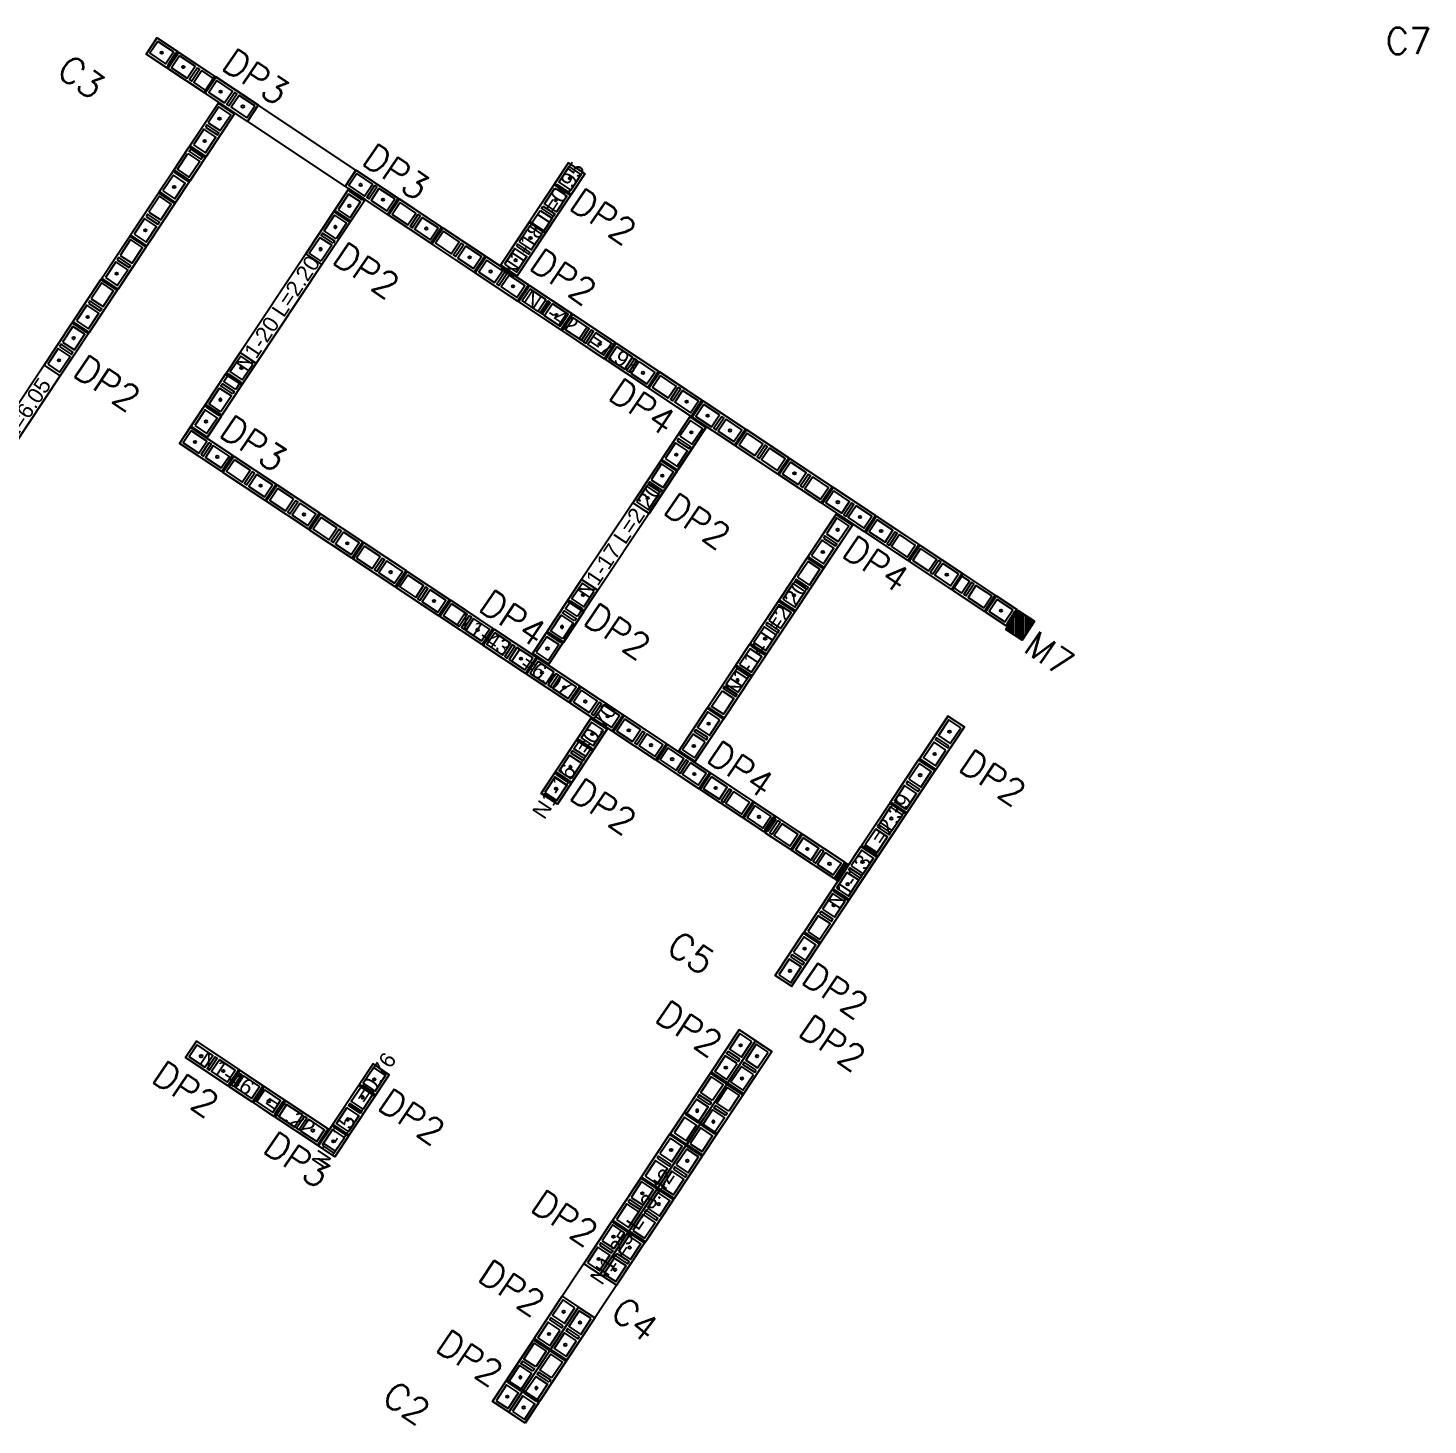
# Model space of a CAD drawing. Header units: metres. Extents: x -32.8 to 14.7, y -22.2 to 10.8.
# Drawn here: x -20.03 to -9.28, y -12.99 to -2.26 of the extents above; entities that cross this region are included whole.
import ezdxf
from ezdxf.enums import TextEntityAlignment as Align
from ezdxf.xclip import XClip

# ---------------------------------------------------------------- set-up
doc = ezdxf.new("R2010")
doc.units = ezdxf.units.M
doc.header["$XCLIPFRAME"] = 2
for name, color, linetype in [('BLOCK251', 1, 'Continuous'), ('BLOKS 008', 8, 'Continuous'), ('CUANT-MUROS-TEXTO', 7, 'Continuous'), ('hatch', 8, 'Continuous'), ('MOCHETAS 004', 4, 'Continuous'), ('N1 Muro de 15cm', 1, 'Continuous'), ('N1 Muro de 15cm - Vano puerta', 2, 'Continuous'), ('N1 Muro de contencion de 30cm', 6, 'Continuous'), ('S-hatch 002', 2, 'Continuous'), ('S-text 003', 3, 'Continuous'), ('TEX5', 4, 'Continuous')]:
    doc.layers.add(name, color=color, linetype=linetype)
doc.styles.add('ROMANS', font='romans')
doc.styles.get("Standard").update_dxf_attribs({"font": 'arial.ttf'})

# ---------------------------------------------------------------- blocks, each defined once
blk = doc.blocks.new('*U71')
for points in [[(-0.075, 0.4), (0.075, 0.4), (0.075, 0.21), (-0.075, 0.21)], [(0.055, 0.38), (-0.055, 0.38), (-0.055, 0.235), (0.055, 0.235)]]:
    blk.add_lwpolyline(points, close=True)
at = {"color": 251}
blk.add_lwpolyline([(-0.075, 0.2), (0.075, 0.2)], dxfattribs=at)
blk.add_lwpolyline([(0.055, 0.21), (0.055, 0.215), (-0.055, 0.215), (-0.055, 0.21)])
at = {"color": 3}
blk.add_circle((0, 0.307), 0.00953, dxfattribs=at)
blk = doc.blocks.new('*U72')
for points in [[(-0.075, 0.4), (0.075, 0.4), (0.075, 0.01), (-0.075, 0.01)], [(0.055, 0.38), (-0.055, 0.38), (-0.055, 0.235), (0.055, 0.235)], [(0.055, 0.215), (-0.055, 0.215), (-0.055, 0.195), (0.055, 0.195)], [(0.055, 0.175), (-0.055, 0.175), (-0.055, 0.03), (0.055, 0.03)]]:
    blk.add_lwpolyline(points, close=True)
at = {"color": 251}
blk.add_lwpolyline([(-0.075, 0), (0.075, 0)], dxfattribs=at)
at = {"color": 3}
for centre in [(0, 0.307), (0, 0.102)]:
    blk.add_circle(centre, 0.00953, dxfattribs=at)
blk = doc.blocks.new('*U73')
for points in [[(-0.075, 0.4), (0.075, 0.4), (0.075, 0.01), (-0.075, 0.01)], [(0.055, 0.38), (-0.055, 0.38), (-0.055, 0.235), (0.055, 0.235)], [(0.055, 0.215), (-0.055, 0.215), (-0.055, 0.195), (0.055, 0.195)], [(0.055, 0.175), (-0.055, 0.175), (-0.055, 0.03), (0.055, 0.03)]]:
    blk.add_lwpolyline(points, close=True)
at = {"color": 3}
blk.add_circle((0, 0.307), 0.00953, dxfattribs=at)
blk = doc.blocks.new('*U74')
for points in [[(-0.075, 0.4), (0.075, 0.4), (0.075, 0.01), (-0.075, 0.01)], [(0.055, 0.38), (-0.055, 0.38), (-0.055, 0.235), (0.055, 0.235)], [(0.055, 0.215), (-0.055, 0.215), (-0.055, 0.195), (0.055, 0.195)], [(0.055, 0.175), (-0.055, 0.175), (-0.055, 0.03), (0.055, 0.03)]]:
    blk.add_lwpolyline(points, close=True)
at = {"color": 251}
blk.add_lwpolyline([(-0.075, 0), (0.075, 0)], dxfattribs=at)
at = {"color": 3}
for centre in [(0, 0.307), (0, 0.102)]:
    blk.add_circle(centre, 0.00953, dxfattribs=at)
blk = doc.blocks.new('*U75')
for points in [[(-0.075, 0.4), (0.075, 0.4), (0.075, 0.01), (-0.075, 0.01)], [(0.055, 0.38), (-0.055, 0.38), (-0.055, 0.235), (0.055, 0.235)], [(0.055, 0.215), (-0.055, 0.215), (-0.055, 0.195), (0.055, 0.195)], [(0.055, 0.175), (-0.055, 0.175), (-0.055, 0.03), (0.055, 0.03)]]:
    blk.add_lwpolyline(points, close=True)
at = {"color": 251}
blk.add_lwpolyline([(-0.075, 0), (0.075, 0)], dxfattribs=at)
at = {"color": 3}
blk.add_circle((0, 0.102), 0.00953, dxfattribs=at)
blk = doc.blocks.new('*U76')
for points in [[(-0.075, 0.4), (0.075, 0.4), (0.075, 0.01), (-0.075, 0.01)], [(0.055, 0.38), (-0.055, 0.38), (-0.055, 0.235), (0.055, 0.235)], [(0.055, 0.215), (-0.055, 0.215), (-0.055, 0.195), (0.055, 0.195)], [(0.055, 0.175), (-0.055, 0.175), (-0.055, 0.03), (0.055, 0.03)]]:
    blk.add_lwpolyline(points, close=True)
at = {"color": 251}
blk.add_lwpolyline([(-0.075, 0), (0.075, 0)], dxfattribs=at)
at = {"color": 3}
blk.add_circle((0, 0.102), 0.00953, dxfattribs=at)
blk = doc.blocks.new('*U77')
for points in [[(-0.075, 0.4), (0.075, 0.4), (0.075, 0.21), (-0.075, 0.21)], [(0.055, 0.38), (-0.055, 0.38), (-0.055, 0.235), (0.055, 0.235)]]:
    blk.add_lwpolyline(points, close=True)
at = {"color": 251}
blk.add_lwpolyline([(-0.075, 0.2), (0.075, 0.2)], dxfattribs=at)
blk.add_lwpolyline([(0.055, 0.21), (0.055, 0.215), (-0.055, 0.215), (-0.055, 0.21)])
blk = doc.blocks.new('*U61')
for points in [[(-0.075, 0.4), (0.075, 0.4), (0.075, 0.01), (-0.075, 0.01)], [(0.055, 0.38), (-0.055, 0.38), (-0.055, 0.235), (0.055, 0.235)], [(0.055, 0.215), (-0.055, 0.215), (-0.055, 0.195), (0.055, 0.195)], [(0.055, 0.175), (-0.055, 0.175), (-0.055, 0.03), (0.055, 0.03)]]:
    blk.add_lwpolyline(points, close=True)
at = {"color": 251}
blk.add_lwpolyline([(-0.075, 0), (0.075, 0)], dxfattribs=at)
at = {"color": 3}
for centre in [(0, 0.307), (0, 0.102)]:
    blk.add_circle(centre, 0.00953, dxfattribs=at)
blk = doc.blocks.new('*U78')
for points in [[(-0.075, 0.4), (0.075, 0.4), (0.075, 0.21), (-0.075, 0.21)], [(0.055, 0.38), (-0.055, 0.38), (-0.055, 0.235), (0.055, 0.235)]]:
    blk.add_lwpolyline(points, close=True)
at = {"color": 251}
blk.add_lwpolyline([(-0.075, 0.2), (0.075, 0.2)], dxfattribs=at)
blk.add_lwpolyline([(0.055, 0.21), (0.055, 0.215), (-0.055, 0.215), (-0.055, 0.21)])
at = {"color": 3}
blk.add_circle((0, 0.307), 0.00953, dxfattribs=at)
blk = doc.blocks.new('*U79')
for points in [[(-0.075, 0.4), (0.075, 0.4), (0.075, 0.01), (-0.075, 0.01)], [(0.055, 0.38), (-0.055, 0.38), (-0.055, 0.235), (0.055, 0.235)], [(0.055, 0.215), (-0.055, 0.215), (-0.055, 0.195), (0.055, 0.195)], [(0.055, 0.175), (-0.055, 0.175), (-0.055, 0.03), (0.055, 0.03)]]:
    blk.add_lwpolyline(points, close=True)
at = {"color": 251}
blk.add_lwpolyline([(-0.075, 0), (0.075, 0)], dxfattribs=at)
at = {"color": 3}
blk.add_circle((0, 0.102), 0.00953, dxfattribs=at)
blk = doc.blocks.new('*U80')
for points in [[(-0.075, 0.4), (0.075, 0.4), (0.075, 0.21), (-0.075, 0.21)], [(0.055, 0.38), (-0.055, 0.38), (-0.055, 0.235), (0.055, 0.235)]]:
    blk.add_lwpolyline(points, close=True)
at = {"color": 251}
blk.add_lwpolyline([(-0.075, 0.2), (0.075, 0.2)], dxfattribs=at)
blk.add_lwpolyline([(0.055, 0.21), (0.055, 0.215), (-0.055, 0.215), (-0.055, 0.21)])
at = {"color": 3}
blk.add_circle((0, 0.307), 0.00953, dxfattribs=at)
blk = doc.blocks.new('*U81')
for points in [[(-0.075, 0.4), (0.075, 0.4), (0.075, 0.21), (-0.075, 0.21)], [(0.055, 0.38), (-0.055, 0.38), (-0.055, 0.235), (0.055, 0.235)]]:
    blk.add_lwpolyline(points, close=True)
at = {"color": 251}
blk.add_lwpolyline([(-0.075, 0.2), (0.075, 0.2)], dxfattribs=at)
blk.add_lwpolyline([(0.055, 0.21), (0.055, 0.215), (-0.055, 0.215), (-0.055, 0.21)])
at = {"color": 3}
blk.add_circle((0, 0.307), 0.00953, dxfattribs=at)
blk = doc.blocks.new('*U62')
for points in [[(-0.075, 0.4), (0.075, 0.4), (0.075, 0.01), (-0.075, 0.01)], [(0.055, 0.38), (-0.055, 0.38), (-0.055, 0.235), (0.055, 0.235)], [(0.055, 0.215), (-0.055, 0.215), (-0.055, 0.195), (0.055, 0.195)], [(0.055, 0.175), (-0.055, 0.175), (-0.055, 0.03), (0.055, 0.03)]]:
    blk.add_lwpolyline(points, close=True)
blk = doc.blocks.new('*U66')
for points in [[(-0.075, 0.4), (0.075, 0.4), (0.075, 0.01), (-0.075, 0.01)], [(0.055, 0.38), (-0.055, 0.38), (-0.055, 0.235), (0.055, 0.235)], [(0.055, 0.215), (-0.055, 0.215), (-0.055, 0.195), (0.055, 0.195)], [(0.055, 0.175), (-0.055, 0.175), (-0.055, 0.03), (0.055, 0.03)]]:
    blk.add_lwpolyline(points, close=True)
at = {"color": 251}
blk.add_lwpolyline([(-0.075, 0), (0.075, 0)], dxfattribs=at)
at = {"color": 3}
for centre in [(0, 0.307), (0, 0.102)]:
    blk.add_circle(centre, 0.00953, dxfattribs=at)
blk = doc.blocks.new('*U82')
for points in [[(-0.075, 0.4), (0.075, 0.4), (0.075, 0.21), (-0.075, 0.21)], [(0.055, 0.38), (-0.055, 0.38), (-0.055, 0.235), (0.055, 0.235)]]:
    blk.add_lwpolyline(points, close=True)
at = {"color": 251}
blk.add_lwpolyline([(-0.075, 0.2), (0.075, 0.2)], dxfattribs=at)
blk.add_lwpolyline([(0.055, 0.21), (0.055, 0.215), (-0.055, 0.215), (-0.055, 0.21)])
at = {"color": 3}
blk.add_circle((0, 0.307), 0.00953, dxfattribs=at)
blk = doc.blocks.new('*U83')
for points in [[(-0.075, 0.4), (0.075, 0.4), (0.075, 0.01), (-0.075, 0.01)], [(0.055, 0.38), (-0.055, 0.38), (-0.055, 0.235), (0.055, 0.235)], [(0.055, 0.215), (-0.055, 0.215), (-0.055, 0.195), (0.055, 0.195)], [(0.055, 0.175), (-0.055, 0.175), (-0.055, 0.03), (0.055, 0.03)]]:
    blk.add_lwpolyline(points, close=True)
at = {"color": 251}
blk.add_lwpolyline([(-0.075, 0), (0.075, 0)], dxfattribs=at)
at = {"color": 3}
for centre in [(0, 0.307), (0, 0.102)]:
    blk.add_circle(centre, 0.00953, dxfattribs=at)
blk = doc.blocks.new('*U84')
for points in [[(-0.075, 0.4), (0.075, 0.4), (0.075, 0.01), (-0.075, 0.01)], [(0.055, 0.38), (-0.055, 0.38), (-0.055, 0.235), (0.055, 0.235)], [(0.055, 0.215), (-0.055, 0.215), (-0.055, 0.195), (0.055, 0.195)], [(0.055, 0.175), (-0.055, 0.175), (-0.055, 0.03), (0.055, 0.03)]]:
    blk.add_lwpolyline(points, close=True)
at = {"color": 251}
blk.add_lwpolyline([(-0.075, 0), (0.075, 0)], dxfattribs=at)
at = {"color": 3}
blk.add_circle((0, 0.307), 0.00953, dxfattribs=at)
blk = doc.blocks.new('*U85')
for points in [[(-0.075, 0.4), (0.075, 0.4), (0.075, 0.01), (-0.075, 0.01)], [(0.055, 0.38), (-0.055, 0.38), (-0.055, 0.235), (0.055, 0.235)], [(0.055, 0.215), (-0.055, 0.215), (-0.055, 0.195), (0.055, 0.195)], [(0.055, 0.175), (-0.055, 0.175), (-0.055, 0.03), (0.055, 0.03)]]:
    blk.add_lwpolyline(points, close=True)
at = {"color": 251}
blk.add_lwpolyline([(-0.075, 0), (0.075, 0)], dxfattribs=at)
at = {"color": 3}
blk.add_circle((0, 0.307), 0.00953, dxfattribs=at)
blk = doc.blocks.new('*U86')
for points in [[(-0.075, 0.4), (0.075, 0.4), (0.075, 0.01), (-0.075, 0.01)], [(0.055, 0.38), (-0.055, 0.38), (-0.055, 0.235), (0.055, 0.235)], [(0.055, 0.215), (-0.055, 0.215), (-0.055, 0.195), (0.055, 0.195)], [(0.055, 0.175), (-0.055, 0.175), (-0.055, 0.03), (0.055, 0.03)]]:
    blk.add_lwpolyline(points, close=True)
at = {"color": 251}
blk.add_lwpolyline([(-0.075, 0), (0.075, 0)], dxfattribs=at)
at = {"color": 3}
blk.add_circle((0, 0.307), 0.00953, dxfattribs=at)
blk = doc.blocks.new('*U87')
for points in [[(-0.075, 0.4), (0.075, 0.4), (0.075, 0.21), (-0.075, 0.21)], [(0.055, 0.38), (-0.055, 0.38), (-0.055, 0.235), (0.055, 0.235)]]:
    blk.add_lwpolyline(points, close=True)
at = {"color": 251}
blk.add_lwpolyline([(-0.075, 0.2), (0.075, 0.2)], dxfattribs=at)
blk.add_lwpolyline([(0.055, 0.21), (0.055, 0.215), (-0.055, 0.215), (-0.055, 0.21)])
at = {"color": 3}
blk.add_circle((0, 0.307), 0.00953, dxfattribs=at)
blk = doc.blocks.new('*U88')
for points in [[(-0.075, 0.4), (0.075, 0.4), (0.075, 0.01), (-0.075, 0.01)], [(0.055, 0.38), (-0.055, 0.38), (-0.055, 0.235), (0.055, 0.235)], [(0.055, 0.215), (-0.055, 0.215), (-0.055, 0.195), (0.055, 0.195)], [(0.055, 0.175), (-0.055, 0.175), (-0.055, 0.03), (0.055, 0.03)]]:
    blk.add_lwpolyline(points, close=True)
at = {"color": 3}
blk.add_circle((0, 0.307), 0.00953, dxfattribs=at)
blk = doc.blocks.new('*U89')
for points in [[(-0.075, 0.4), (0.075, 0.4), (0.075, 0.21), (-0.075, 0.21)], [(0.055, 0.38), (-0.055, 0.38), (-0.055, 0.235), (0.055, 0.235)]]:
    blk.add_lwpolyline(points, close=True)
at = {"color": 251}
blk.add_lwpolyline([(-0.075, 0.2), (0.075, 0.2)], dxfattribs=at)
blk.add_lwpolyline([(0.055, 0.21), (0.055, 0.215), (-0.055, 0.215), (-0.055, 0.21)])
at = {"color": 3}
blk.add_circle((0, 0.307), 0.00953, dxfattribs=at)
blk = doc.blocks.new('*U70')
for points in [[(-0.075, 0.4), (0.075, 0.4), (0.075, 0.01), (-0.075, 0.01)], [(0.055, 0.38), (-0.055, 0.38), (-0.055, 0.235), (0.055, 0.235)], [(0.055, 0.215), (-0.055, 0.215), (-0.055, 0.195), (0.055, 0.195)], [(0.055, 0.175), (-0.055, 0.175), (-0.055, 0.03), (0.055, 0.03)]]:
    blk.add_lwpolyline(points, close=True)
blk = doc.blocks.new('*U90')
for points in [[(-0.075, 0.4), (0.075, 0.4), (0.075, 0.01), (-0.075, 0.01)], [(0.055, 0.38), (-0.055, 0.38), (-0.055, 0.235), (0.055, 0.235)], [(0.055, 0.215), (-0.055, 0.215), (-0.055, 0.195), (0.055, 0.195)], [(0.055, 0.175), (-0.055, 0.175), (-0.055, 0.03), (0.055, 0.03)]]:
    blk.add_lwpolyline(points, close=True)
at = {"color": 251}
blk.add_lwpolyline([(-0.075, 0), (0.075, 0)], dxfattribs=at)
at = {"color": 3}
for centre in [(0, 0.307), (0, 0.102)]:
    blk.add_circle(centre, 0.00953, dxfattribs=at)
blk = doc.blocks.new('*U91')
for points in [[(-0.075, 0.4), (0.075, 0.4), (0.075, 0.01), (-0.075, 0.01)], [(0.055, 0.38), (-0.055, 0.38), (-0.055, 0.235), (0.055, 0.235)], [(0.055, 0.215), (-0.055, 0.215), (-0.055, 0.195), (0.055, 0.195)], [(0.055, 0.175), (-0.055, 0.175), (-0.055, 0.03), (0.055, 0.03)]]:
    blk.add_lwpolyline(points, close=True)
at = {"color": 251}
blk.add_lwpolyline([(-0.075, 0), (0.075, 0)], dxfattribs=at)
at = {"color": 3}
blk.add_circle((0, 0.102), 0.00953, dxfattribs=at)
blk = doc.blocks.new('*U92')
for points in [[(-0.075, 0.4), (0.075, 0.4), (0.075, 0.01), (-0.075, 0.01)], [(0.055, 0.38), (-0.055, 0.38), (-0.055, 0.235), (0.055, 0.235)], [(0.055, 0.215), (-0.055, 0.215), (-0.055, 0.195), (0.055, 0.195)], [(0.055, 0.175), (-0.055, 0.175), (-0.055, 0.03), (0.055, 0.03)]]:
    blk.add_lwpolyline(points, close=True)
at = {"color": 251}
blk.add_lwpolyline([(-0.075, 0), (0.075, 0)], dxfattribs=at)
at = {"color": 3}
blk.add_circle((0, 0.102), 0.00953, dxfattribs=at)
blk = doc.blocks.new('*U93')
for points in [[(-0.075, 0.4), (0.075, 0.4), (0.075, 0.01), (-0.075, 0.01)], [(0.055, 0.38), (-0.055, 0.38), (-0.055, 0.235), (0.055, 0.235)], [(0.055, 0.215), (-0.055, 0.215), (-0.055, 0.195), (0.055, 0.195)], [(0.055, 0.175), (-0.055, 0.175), (-0.055, 0.03), (0.055, 0.03)]]:
    blk.add_lwpolyline(points, close=True)
at = {"color": 251}
blk.add_lwpolyline([(-0.075, 0), (0.075, 0)], dxfattribs=at)
at = {"color": 3}
blk.add_circle((0, 0.102), 0.00953, dxfattribs=at)
blk = doc.blocks.new('*U94')
for points in [[(-0.075, 0.4), (0.075, 0.4), (0.075, 0.01), (-0.075, 0.01)], [(0.055, 0.38), (-0.055, 0.38), (-0.055, 0.235), (0.055, 0.235)], [(0.055, 0.215), (-0.055, 0.215), (-0.055, 0.195), (0.055, 0.195)], [(0.055, 0.175), (-0.055, 0.175), (-0.055, 0.03), (0.055, 0.03)]]:
    blk.add_lwpolyline(points, close=True)
at = {"color": 251}
blk.add_lwpolyline([(-0.075, 0), (0.075, 0)], dxfattribs=at)
at = {"color": 3}
blk.add_circle((0, 0.102), 0.00953, dxfattribs=at)
blk = doc.blocks.new('*U95')
for points in [[(-0.075, 0.4), (0.075, 0.4), (0.075, 0.01), (-0.075, 0.01)], [(0.055, 0.38), (-0.055, 0.38), (-0.055, 0.235), (0.055, 0.235)], [(0.055, 0.215), (-0.055, 0.215), (-0.055, 0.195), (0.055, 0.195)], [(0.055, 0.175), (-0.055, 0.175), (-0.055, 0.03), (0.055, 0.03)]]:
    blk.add_lwpolyline(points, close=True)
at = {"color": 251}
blk.add_lwpolyline([(-0.075, 0), (0.075, 0)], dxfattribs=at)
at = {"color": 3}
blk.add_circle((0, 0.102), 0.00953, dxfattribs=at)
blk = doc.blocks.new('*U96')
for points in [[(-0.075, 0.4), (0.075, 0.4), (0.075, 0.01), (-0.075, 0.01)], [(0.055, 0.38), (-0.055, 0.38), (-0.055, 0.235), (0.055, 0.235)], [(0.055, 0.215), (-0.055, 0.215), (-0.055, 0.195), (0.055, 0.195)], [(0.055, 0.175), (-0.055, 0.175), (-0.055, 0.03), (0.055, 0.03)]]:
    blk.add_lwpolyline(points, close=True)
at = {"color": 251}
blk.add_lwpolyline([(-0.075, 0), (0.075, 0)], dxfattribs=at)
at = {"color": 3}
blk.add_circle((0, 0.102), 0.00953, dxfattribs=at)
blk = doc.blocks.new('*U97')
for points in [[(-0.075, 0.4), (0.075, 0.4), (0.075, 0.01), (-0.075, 0.01)], [(0.055, 0.38), (-0.055, 0.38), (-0.055, 0.235), (0.055, 0.235)], [(0.055, 0.215), (-0.055, 0.215), (-0.055, 0.195), (0.055, 0.195)], [(0.055, 0.175), (-0.055, 0.175), (-0.055, 0.03), (0.055, 0.03)]]:
    blk.add_lwpolyline(points, close=True)
at = {"color": 251}
blk.add_lwpolyline([(-0.075, 0), (0.075, 0)], dxfattribs=at)
at = {"color": 3}
blk.add_circle((0, 0.102), 0.00953, dxfattribs=at)
blk = doc.blocks.new('*U98')
for points in [[(-0.075, 0.4), (0.075, 0.4), (0.075, 0.01), (-0.075, 0.01)], [(0.055, 0.38), (-0.055, 0.38), (-0.055, 0.235), (0.055, 0.235)], [(0.055, 0.215), (-0.055, 0.215), (-0.055, 0.195), (0.055, 0.195)], [(0.055, 0.175), (-0.055, 0.175), (-0.055, 0.03), (0.055, 0.03)]]:
    blk.add_lwpolyline(points, close=True)
at = {"color": 251}
blk.add_lwpolyline([(-0.075, 0), (0.075, 0)], dxfattribs=at)
at = {"color": 3}
for centre in [(0, 0.307), (0, 0.102)]:
    blk.add_circle(centre, 0.00953, dxfattribs=at)
blk = doc.blocks.new('*U99')
for points in [[(-0.075, 0.4), (0.075, 0.4), (0.075, 0.01), (-0.075, 0.01)], [(0.055, 0.38), (-0.055, 0.38), (-0.055, 0.235), (0.055, 0.235)], [(0.055, 0.215), (-0.055, 0.215), (-0.055, 0.195), (0.055, 0.195)], [(0.055, 0.175), (-0.055, 0.175), (-0.055, 0.03), (0.055, 0.03)]]:
    blk.add_lwpolyline(points, close=True)
at = {"color": 251}
blk.add_lwpolyline([(-0.075, 0), (0.075, 0)], dxfattribs=at)
at = {"color": 3}
blk.add_circle((0, 0.307), 0.00953, dxfattribs=at)
blk = doc.blocks.new('*U100')
for points in [[(-0.075, 0.4), (0.075, 0.4), (0.075, 0.21), (-0.075, 0.21)], [(0.055, 0.38), (-0.055, 0.38), (-0.055, 0.235), (0.055, 0.235)]]:
    blk.add_lwpolyline(points, close=True)
at = {"color": 251}
blk.add_lwpolyline([(-0.075, 0.2), (0.075, 0.2)], dxfattribs=at)
blk.add_lwpolyline([(0.055, 0.21), (0.055, 0.215), (-0.055, 0.215), (-0.055, 0.21)])
at = {"color": 3}
blk.add_circle((0, 0.307), 0.00953, dxfattribs=at)
blk = doc.blocks.new('*U101')
for points in [[(-0.075, 0.4), (0.075, 0.4), (0.075, 0.01), (-0.075, 0.01)], [(0.055, 0.38), (-0.055, 0.38), (-0.055, 0.235), (0.055, 0.235)], [(0.055, 0.215), (-0.055, 0.215), (-0.055, 0.195), (0.055, 0.195)], [(0.055, 0.175), (-0.055, 0.175), (-0.055, 0.03), (0.055, 0.03)]]:
    blk.add_lwpolyline(points, close=True)
blk = doc.blocks.new('*U102')
for points in [[(-0.075, 0.4), (0.075, 0.4), (0.075, 0.01), (-0.075, 0.01)], [(0.055, 0.38), (-0.055, 0.38), (-0.055, 0.235), (0.055, 0.235)], [(0.055, 0.215), (-0.055, 0.215), (-0.055, 0.195), (0.055, 0.195)], [(0.055, 0.175), (-0.055, 0.175), (-0.055, 0.03), (0.055, 0.03)]]:
    blk.add_lwpolyline(points, close=True)
at = {"color": 251}
blk.add_lwpolyline([(-0.075, 0), (0.075, 0)], dxfattribs=at)
at = {"color": 3}
for centre in [(0, 0.307), (0, 0.102)]:
    blk.add_circle(centre, 0.00953, dxfattribs=at)
blk = doc.blocks.new('*U103')
for points in [[(-0.075, 0.4), (0.075, 0.4), (0.075, 0.01), (-0.075, 0.01)], [(0.055, 0.38), (-0.055, 0.38), (-0.055, 0.235), (0.055, 0.235)], [(0.055, 0.215), (-0.055, 0.215), (-0.055, 0.195), (0.055, 0.195)], [(0.055, 0.175), (-0.055, 0.175), (-0.055, 0.03), (0.055, 0.03)]]:
    blk.add_lwpolyline(points, close=True)
at = {"color": 251}
blk.add_lwpolyline([(-0.075, 0), (0.075, 0)], dxfattribs=at)
at = {"color": 3}
blk.add_circle((0, 0.102), 0.00953, dxfattribs=at)
blk = doc.blocks.new('*U104')
for points in [[(-0.075, 0.4), (0.075, 0.4), (0.075, 0.01), (-0.075, 0.01)], [(0.055, 0.38), (-0.055, 0.38), (-0.055, 0.235), (0.055, 0.235)], [(0.055, 0.215), (-0.055, 0.215), (-0.055, 0.195), (0.055, 0.195)], [(0.055, 0.175), (-0.055, 0.175), (-0.055, 0.03), (0.055, 0.03)]]:
    blk.add_lwpolyline(points, close=True)
at = {"color": 251}
blk.add_lwpolyline([(-0.075, 0), (0.075, 0)], dxfattribs=at)
at = {"color": 3}
blk.add_circle((0, 0.102), 0.00953, dxfattribs=at)
blk = doc.blocks.new('*U105')
for points in [[(-0.075, 0.4), (0.075, 0.4), (0.075, 0.01), (-0.075, 0.01)], [(0.055, 0.38), (-0.055, 0.38), (-0.055, 0.235), (0.055, 0.235)], [(0.055, 0.215), (-0.055, 0.215), (-0.055, 0.195), (0.055, 0.195)], [(0.055, 0.175), (-0.055, 0.175), (-0.055, 0.03), (0.055, 0.03)]]:
    blk.add_lwpolyline(points, close=True)
at = {"color": 251}
blk.add_lwpolyline([(-0.075, 0), (0.075, 0)], dxfattribs=at)
at = {"color": 3}
blk.add_circle((0, 0.102), 0.00953, dxfattribs=at)
blk = doc.blocks.new('*U106')
for points in [[(-0.075, 0.4), (0.075, 0.4), (0.075, 0.01), (-0.075, 0.01)], [(0.055, 0.38), (-0.055, 0.38), (-0.055, 0.235), (0.055, 0.235)], [(0.055, 0.215), (-0.055, 0.215), (-0.055, 0.195), (0.055, 0.195)], [(0.055, 0.175), (-0.055, 0.175), (-0.055, 0.03), (0.055, 0.03)]]:
    blk.add_lwpolyline(points, close=True)
at = {"color": 251}
blk.add_lwpolyline([(-0.075, 0), (0.075, 0)], dxfattribs=at)
at = {"color": 3}
blk.add_circle((0, 0.102), 0.00953, dxfattribs=at)
blk = doc.blocks.new('*U107')
for points in [[(-0.075, 0.4), (0.075, 0.4), (0.075, 0.01), (-0.075, 0.01)], [(0.055, 0.38), (-0.055, 0.38), (-0.055, 0.235), (0.055, 0.235)], [(0.055, 0.215), (-0.055, 0.215), (-0.055, 0.195), (0.055, 0.195)], [(0.055, 0.175), (-0.055, 0.175), (-0.055, 0.03), (0.055, 0.03)]]:
    blk.add_lwpolyline(points, close=True)
at = {"color": 251}
blk.add_lwpolyline([(-0.075, 0), (0.075, 0)], dxfattribs=at)
at = {"color": 3}
blk.add_circle((0, 0.102), 0.00953, dxfattribs=at)
blk = doc.blocks.new('*U108')
for points in [[(-0.075, 0.4), (0.075, 0.4), (0.075, 0.01), (-0.075, 0.01)], [(0.055, 0.38), (-0.055, 0.38), (-0.055, 0.235), (0.055, 0.235)], [(0.055, 0.215), (-0.055, 0.215), (-0.055, 0.195), (0.055, 0.195)], [(0.055, 0.175), (-0.055, 0.175), (-0.055, 0.03), (0.055, 0.03)]]:
    blk.add_lwpolyline(points, close=True)
at = {"color": 251}
blk.add_lwpolyline([(-0.075, 0), (0.075, 0)], dxfattribs=at)
at = {"color": 3}
blk.add_circle((0, 0.102), 0.00953, dxfattribs=at)
blk = doc.blocks.new('*U109')
for points in [[(-0.075, 0.4), (0.075, 0.4), (0.075, 0.01), (-0.075, 0.01)], [(0.055, 0.38), (-0.055, 0.38), (-0.055, 0.235), (0.055, 0.235)], [(0.055, 0.38), (-0.055, 0.38), (-0.055, 0.235), (0.055, 0.235)], [(0.055, 0.215), (-0.055, 0.215), (-0.055, 0.195), (0.055, 0.195)], [(0.055, 0.175), (-0.055, 0.175), (-0.055, 0.03), (0.055, 0.03)]]:
    blk.add_lwpolyline(points, close=True)
blk.add_lwpolyline([(0.055, 0.21), (0.055, 0.215), (-0.055, 0.215), (-0.055, 0.21)])
at = {"color": 251}
blk.add_lwpolyline([(-0.075, 0), (0.075, 0)], dxfattribs=at)
blk = doc.blocks.new('*U110')
for points in [[(-0.075, 0.4), (0.075, 0.4), (0.075, 0.01), (-0.075, 0.01)], [(0.055, 0.38), (-0.055, 0.38), (-0.055, 0.235), (0.055, 0.235)], [(0.055, 0.215), (-0.055, 0.215), (-0.055, 0.195), (0.055, 0.195)], [(0.055, 0.175), (-0.055, 0.175), (-0.055, 0.03), (0.055, 0.03)]]:
    blk.add_lwpolyline(points, close=True)
at = {"color": 251}
blk.add_lwpolyline([(-0.075, 0), (0.075, 0)], dxfattribs=at)
at = {"color": 3}
blk.add_circle((0, 0.307), 0.00953, dxfattribs=at)
blk = doc.blocks.new('*U400')
for points in [[(-0.075, 0.4), (0.075, 0.4), (0.075, 0.01), (-0.075, 0.01)], [(0.055, 0.38), (-0.055, 0.38), (-0.055, 0.235), (0.055, 0.235)], [(0.055, 0.215), (-0.055, 0.215), (-0.055, 0.195), (0.055, 0.195)], [(0.055, 0.175), (-0.055, 0.175), (-0.055, 0.03), (0.055, 0.03)]]:
    blk.add_lwpolyline(points, close=True)
at = {"color": 251}
blk.add_lwpolyline([(-0.075, 0), (0.075, 0)], dxfattribs=at)
at = {"color": 3}
for centre in [(0, 0.307), (0, 0.102)]:
    blk.add_circle(centre, 0.00953, dxfattribs=at)
blk = doc.blocks.new('*U65')
for points in [[(-0.075, 0.4), (0.075, 0.4), (0.075, 0.21), (-0.075, 0.21)], [(0.055, 0.38), (-0.055, 0.38), (-0.055, 0.235), (0.055, 0.235)]]:
    blk.add_lwpolyline(points, close=True)
at = {"color": 251}
blk.add_lwpolyline([(-0.075, 0.2), (0.075, 0.2)], dxfattribs=at)
blk.add_lwpolyline([(0.055, 0.21), (0.055, 0.215), (-0.055, 0.215), (-0.055, 0.21)])
at = {"color": 3}
blk.add_circle((0, 0.307), 0.00953, dxfattribs=at)
blk = doc.blocks.new('*U111')
for points in [[(-0.075, 0.4), (0.075, 0.4), (0.075, 0.21), (-0.075, 0.21)], [(0.055, 0.38), (-0.055, 0.38), (-0.055, 0.235), (0.055, 0.235)]]:
    blk.add_lwpolyline(points, close=True)
at = {"color": 251}
blk.add_lwpolyline([(-0.075, 0.2), (0.075, 0.2)], dxfattribs=at)
blk.add_lwpolyline([(0.055, 0.21), (0.055, 0.215), (-0.055, 0.215), (-0.055, 0.21)])
at = {"color": 3}
blk.add_circle((0, 0.307), 0.00953, dxfattribs=at)
blk = doc.blocks.new('*U112')
for points in [[(-0.075, 0.4), (0.075, 0.4), (0.075, 0.21), (-0.075, 0.21)], [(0.055, 0.38), (-0.055, 0.38), (-0.055, 0.235), (0.055, 0.235)]]:
    blk.add_lwpolyline(points, close=True)
at = {"color": 251}
blk.add_lwpolyline([(-0.075, 0.2), (0.075, 0.2)], dxfattribs=at)
blk.add_lwpolyline([(0.055, 0.21), (0.055, 0.215), (-0.055, 0.215), (-0.055, 0.21)])
at = {"color": 3}
blk.add_circle((0, 0.307), 0.00953, dxfattribs=at)
blk = doc.blocks.new('*U113')
for points in [[(-0.075, 0.4), (0.075, 0.4), (0.075, 0.01), (-0.075, 0.01)], [(0.055, 0.38), (-0.055, 0.38), (-0.055, 0.235), (0.055, 0.235)], [(0.055, 0.215), (-0.055, 0.215), (-0.055, 0.195), (0.055, 0.195)], [(0.055, 0.175), (-0.055, 0.175), (-0.055, 0.03), (0.055, 0.03)]]:
    blk.add_lwpolyline(points, close=True)
at = {"color": 251}
blk.add_lwpolyline([(-0.075, 0), (0.075, 0)], dxfattribs=at)
at = {"color": 3}
for centre in [(0, 0.307), (0, 0.102)]:
    blk.add_circle(centre, 0.00953, dxfattribs=at)
blk = doc.blocks.new('*U114')
for points in [[(-0.075, 0.4), (0.075, 0.4), (0.075, 0.01), (-0.075, 0.01)], [(0.055, 0.38), (-0.055, 0.38), (-0.055, 0.235), (0.055, 0.235)], [(0.055, 0.215), (-0.055, 0.215), (-0.055, 0.195), (0.055, 0.195)], [(0.055, 0.175), (-0.055, 0.175), (-0.055, 0.03), (0.055, 0.03)]]:
    blk.add_lwpolyline(points, close=True)
at = {"color": 251}
blk.add_lwpolyline([(-0.075, 0), (0.075, 0)], dxfattribs=at)
at = {"color": 3}
blk.add_circle((0, 0.307), 0.00953, dxfattribs=at)
blk = doc.blocks.new('*U115')
for points in [[(-0.075, 0.4), (0.075, 0.4), (0.075, 0.01), (-0.075, 0.01)], [(0.055, 0.38), (-0.055, 0.38), (-0.055, 0.235), (0.055, 0.235)], [(0.055, 0.215), (-0.055, 0.215), (-0.055, 0.195), (0.055, 0.195)], [(0.055, 0.175), (-0.055, 0.175), (-0.055, 0.03), (0.055, 0.03)]]:
    blk.add_lwpolyline(points, close=True)
at = {"color": 251}
blk.add_lwpolyline([(-0.075, 0), (0.075, 0)], dxfattribs=at)
at = {"color": 3}
blk.add_circle((0, 0.307), 0.00953, dxfattribs=at)
blk = doc.blocks.new('*U116')
for points in [[(-0.075, 0.4), (0.075, 0.4), (0.075, 0.21), (-0.075, 0.21)], [(0.055, 0.38), (-0.055, 0.38), (-0.055, 0.235), (0.055, 0.235)]]:
    blk.add_lwpolyline(points, close=True)
at = {"color": 251}
blk.add_lwpolyline([(-0.075, 0.2), (0.075, 0.2)], dxfattribs=at)
blk.add_lwpolyline([(0.055, 0.21), (0.055, 0.215), (-0.055, 0.215), (-0.055, 0.21)])
blk = doc.blocks.new('*U117')
for points in [[(-0.075, 0.4), (0.075, 0.4), (0.075, 0.01), (-0.075, 0.01)], [(0.055, 0.38), (-0.055, 0.38), (-0.055, 0.235), (0.055, 0.235)], [(0.055, 0.215), (-0.055, 0.215), (-0.055, 0.195), (0.055, 0.195)], [(0.055, 0.175), (-0.055, 0.175), (-0.055, 0.03), (0.055, 0.03)]]:
    blk.add_lwpolyline(points, close=True)
at = {"color": 3}
blk.add_circle((0, 0.307), 0.00953, dxfattribs=at)
blk = doc.blocks.new('*U141')
for points in [[(-0.075, 0.4), (0.075, 0.4), (0.075, 0.01), (-0.075, 0.01)], [(0.055, 0.38), (-0.055, 0.38), (-0.055, 0.235), (0.055, 0.235)], [(0.055, 0.215), (-0.055, 0.215), (-0.055, 0.195), (0.055, 0.195)], [(0.055, 0.175), (-0.055, 0.175), (-0.055, 0.03), (0.055, 0.03)]]:
    blk.add_lwpolyline(points, close=True)
at = {"color": 251}
blk.add_lwpolyline([(-0.075, 0), (0.075, 0)], dxfattribs=at)
at = {"color": 3}
for centre in [(0, 0.307), (0, 0.102)]:
    blk.add_circle(centre, 0.00953, dxfattribs=at)
blk = doc.blocks.new('*U142')
for points in [[(-0.075, 0.4), (0.075, 0.4), (0.075, 0.01), (-0.075, 0.01)], [(0.055, 0.38), (-0.055, 0.38), (-0.055, 0.235), (0.055, 0.235)], [(0.055, 0.215), (-0.055, 0.215), (-0.055, 0.195), (0.055, 0.195)], [(0.055, 0.175), (-0.055, 0.175), (-0.055, 0.03), (0.055, 0.03)]]:
    blk.add_lwpolyline(points, close=True)
at = {"color": 3}
blk.add_circle((0, 0.307), 0.00953, dxfattribs=at)
blk = doc.blocks.new('*U188')
for points in [[(-0.075, 0.4), (0.075, 0.4), (0.075, 0.01), (-0.075, 0.01)], [(0.055, 0.38), (-0.055, 0.38), (-0.055, 0.235), (0.055, 0.235)], [(0.055, 0.215), (-0.055, 0.215), (-0.055, 0.195), (0.055, 0.195)], [(0.055, 0.175), (-0.055, 0.175), (-0.055, 0.03), (0.055, 0.03)]]:
    blk.add_lwpolyline(points, close=True)
at = {"color": 251}
blk.add_lwpolyline([(-0.075, 0), (0.075, 0)], dxfattribs=at)
at = {"color": 3}
for centre in [(0, 0.307), (0, 0.102)]:
    blk.add_circle(centre, 0.00953, dxfattribs=at)
blk = doc.blocks.new('*U328')
for points in [[(-0.075, 0.4), (0.075, 0.4), (0.075, 0.01), (-0.075, 0.01)], [(0.055, 0.38), (-0.055, 0.38), (-0.055, 0.235), (0.055, 0.235)], [(0.055, 0.215), (-0.055, 0.215), (-0.055, 0.195), (0.055, 0.195)], [(0.055, 0.175), (-0.055, 0.175), (-0.055, 0.03), (0.055, 0.03)]]:
    blk.add_lwpolyline(points, close=True)
at = {"color": 251}
blk.add_lwpolyline([(-0.075, 0), (0.075, 0)], dxfattribs=at)
at = {"color": 3}
blk.add_circle((0, 0.102), 0.00953, dxfattribs=at)
blk = doc.blocks.new('*U329')
for points in [[(-0.075, 0.4), (0.075, 0.4), (0.075, 0.01), (-0.075, 0.01)], [(0.055, 0.38), (-0.055, 0.38), (-0.055, 0.235), (0.055, 0.235)], [(0.055, 0.215), (-0.055, 0.215), (-0.055, 0.195), (0.055, 0.195)], [(0.055, 0.175), (-0.055, 0.175), (-0.055, 0.03), (0.055, 0.03)]]:
    blk.add_lwpolyline(points, close=True)
at = {"color": 251}
blk.add_lwpolyline([(-0.075, 0), (0.075, 0)], dxfattribs=at)
at = {"color": 3}
blk.add_circle((0, 0.102), 0.00953, dxfattribs=at)
blk = doc.blocks.new('*U330')
for points in [[(-0.075, 0.4), (0.075, 0.4), (0.075, 0.01), (-0.075, 0.01)], [(0.055, 0.38), (-0.055, 0.38), (-0.055, 0.235), (0.055, 0.235)], [(0.055, 0.215), (-0.055, 0.215), (-0.055, 0.195), (0.055, 0.195)], [(0.055, 0.175), (-0.055, 0.175), (-0.055, 0.03), (0.055, 0.03)]]:
    blk.add_lwpolyline(points, close=True)
at = {"color": 251}
blk.add_lwpolyline([(-0.075, 0), (0.075, 0)], dxfattribs=at)
at = {"color": 3}
blk.add_circle((0, 0.102), 0.00953, dxfattribs=at)
blk = doc.blocks.new('*U402')
for points in [[(-0.075, 0.4), (0.075, 0.4), (0.075, 0.01), (-0.075, 0.01)], [(0.055, 0.38), (-0.055, 0.38), (-0.055, 0.235), (0.055, 0.235)], [(0.055, 0.215), (-0.055, 0.215), (-0.055, 0.195), (0.055, 0.195)], [(0.055, 0.175), (-0.055, 0.175), (-0.055, 0.03), (0.055, 0.03)]]:
    blk.add_lwpolyline(points, close=True)
at = {"color": 251}
blk.add_lwpolyline([(-0.075, 0), (0.075, 0)], dxfattribs=at)
at = {"color": 3}
blk.add_circle((0, 0.102), 0.00953, dxfattribs=at)
blk = doc.blocks.new('*U401')
for points in [[(-0.075, 0.4), (0.075, 0.4), (0.075, 0.21), (-0.075, 0.21)], [(0.055, 0.38), (-0.055, 0.38), (-0.055, 0.235), (0.055, 0.235)]]:
    blk.add_lwpolyline(points, close=True)
at = {"color": 251}
blk.add_lwpolyline([(-0.075, 0.2), (0.075, 0.2)], dxfattribs=at)
blk.add_lwpolyline([(0.055, 0.21), (0.055, 0.215), (-0.055, 0.215), (-0.055, 0.21)])
at = {"color": 3}
blk.add_circle((0, 0.307), 0.00953, dxfattribs=at)

msp = doc.modelspace()

# ---------------------------------------------------------------- hatches: boundary and pattern name
at = {"layer": 'hatch'}
h = msp.add_hatch(dxfattribs=at)
h.set_pattern_fill('HONEY', color=256, scale=0.0025, angle=340.3062)
h.set_pattern_definition([(340.30618601, (-4122.62716, -2058.2334176), (0.013526336825, 0.002459660635), [0.0079375, -0.015875]), (100.30618601, (-4122.62716, -2058.2334176), (-0.008893297007, 0.010484320993), [0.0079375, -0.015875]), (40.30618601, (-4122.62716, -2058.2334176), (0.004633039817, 0.012943981628), [-0.015875, 0.0079375])])
h.paths.add_polyline_path([(-13.749, -8.675), (-13.832, -8.8), (-13.811, -8.815), (-13.728, -8.69)])
at = {"layer": 'S-hatch 002'}
h = msp.add_hatch(dxfattribs=at)
h.set_pattern_fill('ANSI31', color=256, scale=0.005, angle=45)
h.paths.add_polyline_path([(-12.301, -6.819), (-12.425, -6.736), (-12.522, -6.882), (-12.46, -6.924), (-12.397, -6.965)])

# ---------------------------------------------------------------- linework, layer by layer
at = {"layer": 'hatch'}
msp.add_lwpolyline([(-13.749, -8.675), (-13.832, -8.8), (-13.811, -8.815), (-13.728, -8.69)], close=True, dxfattribs=at)
at = {"layer": 'MOCHETAS 004'}
msp.add_lwpolyline([(-12.301, -6.819), (-12.397, -6.965), (-12.522, -6.882), (-12.426, -6.736), (-12.301, -6.819)], dxfattribs=at)
at = {"layer": 'N1 Muro de 15cm'}
for points in [[(-18.262, -2.855), (-19.04, -2.338), (-19.123, -2.463), (-18.345, -2.98)], [(-19.782, -4.934), (-18.441, -2.916), (-18.566, -2.833), (-19.907, -4.851)], [(-16.28, -4.173), (-15.754, -3.381), (-15.879, -3.298), (-16.405, -4.09)], [(-12.436, -6.729), (-17.512, -3.354), (-17.595, -3.479), (-12.519, -6.854)], [(-17.774, -4.079), (-17.442, -3.58), (-17.567, -3.497), (-17.898, -3.996)], [(-18.659, -5.411), (-18.277, -4.838), (-18.402, -4.754), (-18.784, -5.328)], [(-15.262, -5.991), (-14.819, -5.324), (-14.944, -5.241), (-15.387, -5.908)], [(-13.727, -8.69), (-18.784, -5.328), (-18.867, -5.453), (-13.81, -8.815)], [(-14.911, -7.903), (-13.694, -6.072), (-13.819, -5.989), (-15.036, -7.82)], [(-16.036, -7.155), (-15.654, -6.581), (-15.779, -6.498), (-16.16, -7.072)], [(-15.965, -8.223), (-15.577, -7.64), (-15.702, -7.557), (-16.09, -8.14)], [(-14.167, -9.623), (-12.842, -7.63), (-12.967, -7.547), (-14.292, -9.54)], [(-17.717, -10.723), (-18.737, -10.045), (-18.82, -10.17), (-17.8, -10.848)], [(-17.675, -10.931), (-17.257, -10.302), (-17.381, -10.219), (-17.8, -10.848)]]:
    msp.add_lwpolyline(points, close=True, dxfattribs=at)
at = {"layer": 'N1 Muro de 15cm - Vano puerta'}
for points in [[(-17.512, -3.354), (-18.262, -2.855), (-18.345, -2.98), (-17.595, -3.479)], [(-18.277, -4.838), (-17.774, -4.079), (-17.898, -3.996), (-18.402, -4.754)], [(-20.502, -6.017), (-19.782, -4.934), (-19.907, -4.851), (-20.627, -5.934)], [(-15.654, -6.581), (-15.262, -5.991), (-15.387, -5.908), (-15.779, -6.498)]]:
    msp.add_lwpolyline(points, close=True, dxfattribs=at)
at = {"layer": 'N1 Muro de contencion de 30cm'}
msp.add_lwpolyline([(-16.214, -12.976), (-14.318, -10.124), (-14.568, -9.958), (-16.464, -12.81)], close=True, dxfattribs=at)

# ---------------------------------------------------------------- block references
at = {"layer": 'BLOCK251'}
for name, p, rotation in [('*U188', (-13.124, -7.923), 326.3876947083618), ('*U330', (-13.123, -7.916), 146.3876947083617), ('*U329', (-13.345, -8.249), 146.3876947083617), ('*U188', (-13.566, -8.582), 146.3876947083617), ('*U328', (-13.787, -8.915), 146.3876947083617), ('*U188', (-14.009, -9.248), 146.3876947083617), ('*U72', (-14.728, -10.332), 326.4290513009438), ('*U72', (-14.603, -10.415), 326.4290513009438), ('*U77', (-14.813, -10.462), 146.4290513009439), ('*U77', (-14.689, -10.545), 146.4290513009439), ('*U76', (-15.035, -10.795), 146.4290513009439), ('*U76', (-14.91, -10.878), 146.4290513009439), ('*U75', (-15.256, -11.128), 146.4290513009439), ('*U75', (-15.131, -11.211), 146.4290513009439), ('*U74', (-15.478, -11.461), 146.4290513009439), ('*U74', (-15.353, -11.544), 146.4290513009439), ('*U72', (-16.086, -12.378), 326.4290513009438), ('*U72', (-15.961, -12.461), 326.4290513009438), ('*U71', (-16.179, -12.519), 146.4290513009439), ('*U71', (-16.054, -12.602), 146.4290513009439)]:
    msp.add_blockref(name, p, dxfattribs=dict(at, rotation=rotation))
ref = msp.add_blockref('*U73', (-14.722, -10.323), dxfattribs=dict(at, xscale=-1, rotation=146.3860430117086))
XClip(ref).set_block_clipping_path([(-0.0743610676, 0), (0.0762477371, 0.3657856791)])
ref = msp.add_blockref('*U73', (-14.598, -10.406), dxfattribs=dict(at, xscale=-1, rotation=146.3860430117086))
XClip(ref).set_block_clipping_path([(-0.0743610676, 0), (0.0762477371, 0.3657856791)])
ref = msp.add_blockref('*U73', (-16.08, -12.37), dxfattribs=dict(at, xscale=-1, rotation=146.3860430117086))
XClip(ref).set_block_clipping_path([(-0.0743610676, 0), (0.0749999992, 0.3791002751)])
ref = msp.add_blockref('*U73', (-15.956, -12.453), dxfattribs=dict(at, xscale=-1, rotation=146.3860430117086))
XClip(ref).set_block_clipping_path([(-0.0743610676, 0), (0.0749999992, 0.3791002751)])
at = {"layer": 'BLOKS 008'}
for name, p, rotation in [('*U89', (-18.748, -2.621), 56.38678812413792), ('*U61', (-18.636, -2.695), 236.3867881241379), ('*U83', (-18.503, -2.874), 146.3849221226777), ('*U80', (-16.038, -3.673), 326.3849221226777), ('*U87', (-18.738, -3.227), 146.3849221226777), ('*U102', (-17.22, -3.637), 56.36519298742011), ('*U86', (-18.959, -3.56), 146.3849221226777), ('*U65', (-17.393, -3.372), 146.386044884647), ('*U103', (-16.887, -3.859), 56.36519298742011), ('*U141', (-16.115, -3.79), 146.3849221226777), ('*U85', (-19.18, -3.893), 146.3849221226777), ('*U104', (-16.554, -4.08), 56.36519298742011), ('*U102', (-16.221, -4.302), 56.36519298742011), ('*U84', (-19.402, -4.226), 146.3849221226777), ('*U105', (-15.888, -4.523), 56.36519298742011), ('*U106', (-15.555, -4.745), 56.36519298742011), ('*U83', (-19.623, -4.559), 146.3849221226777), ('*U107', (-15.222, -4.967), 56.36519298742011), ('*U80', (-18.561, -5.129), 326.3849221226777), ('*U108', (-14.888, -5.188), 56.36519298742011), ('*U82', (-18.494, -5.029), 146.3849221226777), ('*U102', (-14.555, -5.41), 56.36519298742011), ('*U400', (-14.881, -5.283), 146.3849221226777), ('*U90', (-18.492, -5.612), 56.38678812413799), ('*U109', (-14.222, -5.631), 56.36519298742011), ('*U91', (-18.159, -5.834), 56.38678812413799), ('*U83', (-15.102, -5.616), 146.3849221226777), ('*U110', (-13.889, -5.853), 56.36519298742011), ('*U92', (-17.826, -6.055), 56.38678812413799), ('*U102', (-13.556, -6.074), 56.36519298742011), ('*U93', (-17.493, -6.277), 56.38678812413799), ('*U83', (-13.757, -6.031), 146.3849221226777), ('*U110', (-13.223, -6.296), 56.36519298742011), ('*U94', (-17.16, -6.498), 56.38678812413799), ('*U402', (-12.89, -6.517), 56.36519298742011), ('*U114', (-13.978, -6.364), 146.3849221226777), ('*U95', (-16.827, -6.72), 56.38678812413799), ('*U80', (-15.938, -6.873), 326.3849221226777), ('*U96', (-16.493, -6.941), 56.38678812413799), ('*U115', (-14.2, -6.697), 146.3849221226777), ('*U401', (-12.303, -6.908), 56.36519298742011), ('*U97', (-16.16, -7.163), 56.38678812413799), ('*U82', (-15.871, -6.772), 146.3849221226777), ('*U116', (-14.31, -6.864), 146.3849221226777), ('*U90', (-15.827, -7.384), 56.38678812413799), ('*U90', (-15.494, -7.605), 56.38678812413799), ('*U83', (-14.974, -7.861), 326.3849221226777), ('*U112', (-15.867, -7.94), 326.3849221226777), ('*U98', (-15.161, -7.827), 56.38678812413799), ('*U90', (-14.828, -8.048), 56.38678812413799), ('*U111', (-15.806, -7.849), 146.3849221226777), ('*U99', (-14.495, -8.27), 56.38678812413799), ('*U100', (-14.162, -8.491), 56.38678812413799), ('*U90', (-13.791, -8.738), 56.38678812413799), ('*U61', (-18.445, -10.329), 56.38678812413799), ('*U80', (-17.54, -10.593), 326.3849221226777), ('*U78', (-17.925, -10.675), 56.38678812413799), ('*U79', (-17.758, -10.786), 56.38678812413799), ('*U81', (-17.516, -10.557), 146.3849221226777)]:
    msp.add_blockref(name, p, dxfattribs=dict(at, rotation=rotation))
ref = msp.add_blockref('*U88', (-18.581, -2.732), dxfattribs=dict(at, rotation=56.38678812413903))
XClip(ref).set_block_clipping_path([(-0.075004341, 0.0663702057), (0.0749999999, 0.4)])
ref = msp.add_blockref('*U70', (-18.854, -3.402), dxfattribs=dict(at, xscale=-1, rotation=326.4245019265834))
XClip(ref).set_block_clipping_path([(-0.0751471446, 0), (0.0749999999, 0.2235921576)])
ref = msp.add_blockref('*U142', (-16.149, -3.839), dxfattribs=dict(at, xscale=-1, rotation=326.386044884648))
XClip(ref).set_block_clipping_path([(-0.0749999999, 0.0598693994), (0.0749921846, 0.4)])
ref = msp.add_blockref('*U66', (-17.614, -3.705), dxfattribs=dict(at, xscale=-1, rotation=146.386044884648))
XClip(ref).set_block_clipping_path([(-0.0749999999, 0), (0.0749888834, 0.4)])
ref = msp.add_blockref('*U66', (-18.384, -4.862), dxfattribs=dict(at, xscale=-1, rotation=146.386044884648))
XClip(ref).set_block_clipping_path([(-0.0750077755, 0.120652351), (0.0749921846, 0.4)])
ref = msp.add_blockref('*U101', (-12.977, -6.459), dxfattribs=dict(at, rotation=236.386788124139))
XClip(ref).set_block_clipping_path([(-0.0749999999, 0.1047465464), (0.0751826792, 0.4)])
ref = msp.add_blockref('*U66', (-15.76, -6.606), dxfattribs=dict(at, xscale=-1, rotation=146.386044884648))
XClip(ref).set_block_clipping_path([(-0.0749999999, 0.1206552904), (0.0749922588, 0.4)])
ref = msp.add_blockref('*U117', (-14.752, -7.528), dxfattribs=dict(at, xscale=-1, rotation=326.4245019265834))
XClip(ref).set_block_clipping_path([(-0.0752176732, 0), (0.0749999999, 0.3877442062)])
ref = msp.add_blockref('*U113', (-15.695, -7.682), dxfattribs=dict(at, xscale=-1, rotation=146.386044884648))
XClip(ref).set_block_clipping_path([(-0.0749999999, 0.1099598011), (0.0749992439, 0.4)])
ref = msp.add_blockref('*U62', (-14.465, -8.289), dxfattribs=dict(at, rotation=236.386788124139))
XClip(ref).set_block_clipping_path([(-0.0749975098, 0.1646856679), (0.0749999999, 0.4)])
ref = msp.add_blockref('*U62', (-18.6, -10.227), dxfattribs=dict(at, rotation=236.386788124139))
XClip(ref).set_block_clipping_path([(-0.0749999999, 0.1853787287), (0.0749999999, 0.3995034581)])
ref = msp.add_blockref('*U66', (-17.405, -10.39), dxfattribs=dict(at, xscale=-1, rotation=146.386044884648))
XClip(ref).set_block_clipping_path([(-0.0749999999, 0.0440759755), (0.0749921867, 0.4)])

# ---------------------------------------------------------------- texts
at = {"layer": 'CUANT-MUROS-TEXTO'}
for s, rotation, p in [('N1-18 L=0.95', 56.3938, (-16.08, -3.736)), ('N1-20 L=2.20', 56.3938, (-18.113, -4.454)), ('N1-42 L=7.93', -33.6179, (-15.779, -4.596)), ('N1-21 L=6.05', 56.3938, (-20.178, -5.394)), ('N1-17 L=2.20', 56.3938, (-15.49, -6.198)), ('N1-14 L=2.20', 56.3938, (-14.365, -6.946)), ('N1-43 L=6.07', -33.6179, (-16.297, -7.072)), ('N1-16 L=0.70', 56.3938, (-15.834, -7.89)), ('N1-13 L=2.39', 56.3938, (-13.567, -8.585)), ('N1-46 L=1.22', -33.6179, (-18.268, -10.447)), ('N1-15 L=0.76', 56.3938, (-17.528, -10.575)), ('N1-25 L=3.42', 56.3938, (-15.391, -11.467))]:
    msp.add_text(s, height=0.12, rotation=rotation, dxfattribs=at).set_placement(p, align=Align.MIDDLE_CENTER)
at = {"layer": 'S-text 003', "style": 'ROMANS'}
for s, p in [('DP3', (-18.117, -2.868)), ('DP3', (-17.04, -3.598)), ('DP2', (-15.448, -3.942)), ('DP2', (-17.268, -4.357)), ('DP2', (-15.755, -4.404)), ('DP2', (-19.258, -5.223)), ('DP4', (-15.148, -5.402)), ('DP3', (-18.135, -5.685)), ('DP2', (-14.726, -6.281)), ('DP4', (-13.354, -6.609)), ('DP4', (-16.143, -7.026)), ('DP2', (-15.339, -7.129)), ('M7', (-12.087, -7.257)), ('DP4', (-14.394, -8.186)), ('DP2', (-12.457, -8.253)), ('DP2', (-15.448, -8.474)), ('DP2', (-13.667, -9.888)), ('DP2', (-14.789, -10.18)), ('DP2', (-13.688, -10.29)), ('DP2', (-18.655, -10.644)), ('DP2', (-16.919, -10.856)), ('DP3', (-17.8, -11.186)), ('DP2', (-15.744, -11.635)), ('DP2', (-16.15, -12.173)), ('DP2', (-16.473, -12.711))]:
    msp.add_text(s, height=0.2, rotation=325.8929, dxfattribs=at).set_placement(p, align=Align.RIGHT)
at = {"layer": 'TEX5', "style": 'ROMANS'}
msp.add_text('C7', height=0.2, dxfattribs=at).set_placement((-9.254, -2.462), align=Align.RIGHT)
for s, rotation, p in [('C3', 324.0715, (-19.538, -2.824)), ('C5', 326.3099, (-14.848, -9.548)), ('C4', 322.6961, (-15.291, -12.367)), ('C2', 325.8403, (-17.034, -13.006))]:
    msp.add_text(s, height=0.2, rotation=rotation, dxfattribs=at).set_placement(p, align=Align.RIGHT)

doc.saveas('drawing.dxf')
